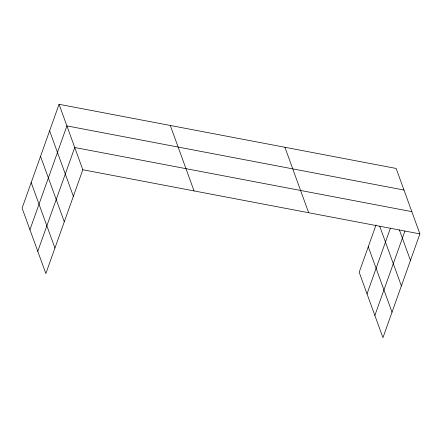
<?xml version="1.0" encoding="UTF-8"?>
<svg xmlns="http://www.w3.org/2000/svg" width="442" height="442" viewBox="0 0 442 442"><rect width="100%" height="100%" fill="white"/><g stroke="black" fill="none" stroke-linecap="round" stroke-linejoin="round"><path stroke-width="0.66" d="M59.062 104.301L22.1 208.105L45.852 273.554L82.814 169.75L59.062 104.301L396.148 168.446L419.9 233.895L382.938 337.699L359.186 272.25L376.026 224.956M29.94 229.702L66.902 125.898L403.988 190.043M37.774 251.299L74.737 147.495L411.822 211.641M367.026 293.847L390.457 228.044M374.86 315.444L404.916 231.05M82.814 169.75L419.9 233.895M399.386 229.906L410.458 260.415M379.7 226.188L401.375 285.919M368.269 246.746L392.021 312.196M284.913 147.28L308.66 212.729M170.303 125.473L194.049 190.916M49.62 130.826L73.366 196.27M40.537 156.324L64.289 221.773M31.183 182.601L54.93 248.05"/></g></svg>
